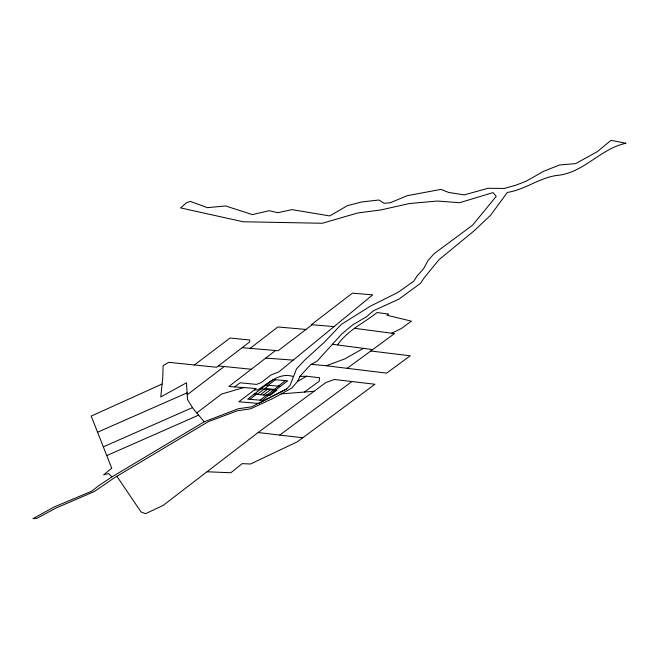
<?xml version="1.0" encoding="UTF-8"?>
<svg xmlns="http://www.w3.org/2000/svg" width="659" height="659" viewBox="0 0 659 659"><rect width="100%" height="100%" fill="white"/><g stroke="black" fill="none" stroke-linecap="round" stroke-linejoin="round"><path stroke-width="0.99" d="M297.637 381.355L299.952 376.305L310.381 364.921L317.218 361.05L341.84 333.899L353.084 324.599L366.379 316.855L373.505 310.702L399.041 299.087L420.722 283.123L423.778 278.345L438.976 259.728L474.126 230.815L490.766 215.056L507.331 192.42C525.824 189.603 540.8 176.62 559.475 175.162C584.747 171.554 601.148 148.432 626.05 143.25L611.017 140.334L597.408 151.603L575.653 163.613L559.507 164.972L543.683 171.274L525.808 181.373L515.643 185.27L504.267 188.449L487.948 188.293L464.266 194.883L448.779 192.469L440.929 189.388L407.163 195.707L390.26 202.733L384.172 203.318L378.966 200.007L361.659 201.975L347.318 205.682L329.797 215.93L291.929 209.636L277.76 212.7L269.193 210.691L252.438 214.62L225.609 205.962L207.428 207.659L190.204 201.399L186.406 202.848L180.55 207.898L243.105 221.753L322.3 223.261L357.615 213.005L381.042 209.9L409.412 203.524L437.337 201.036L459.669 202.7L493.023 192.601L496.235 196.366L472.627 225.139L434.182 253.649L428.053 260.462L423.63 268.674L416.966 276.146L413.77 281.195L398.069 292.332L370.366 306.188L341.304 324.393L324.352 342.26L304.853 359.971L296.542 368.801L290.108 385.342L286.607 388.999L251.483 406.883L238.377 408.72L204.216 421.793L111.948 476.885L98.463 485.856L91.848 491.153L54.17 506.969L32.95 518.666L36.953 518.295L55.718 508.171L94.295 491.548L114.855 477.47L208.335 421.645L237.289 410.804L250.568 408.835L273.09 398.39L291.723 388.11L297.637 381.355L306.575 376.231L319.541 377.747L319.236 381.149L304.458 392.047M337.565 344.954C347.45 330.233 363.784 323.281 376.997 312.539L388.662 314.079L386.932 315.224L411.43 321.147L401.38 328.528L391.677 333.207M116.874 476.268L141.075 511.985L145.598 513.682L163.317 505.288L258.106 432.526L325.925 382.5L334.302 379.485L374.946 384.255L297.316 441.81L250.502 463.985L242.15 463.639L230.848 472.758L206.984 471.77M250.091 348.364L277.851 326.963L305.957 329.442L312.144 324.714M204.216 421.793L193.268 408.778L187.51 399.543L186.489 382.78L160.771 396.94L162.798 377.261L163.102 365.621L168.671 362.326L216.597 367.252L249.613 341.963L249.794 340.019L230.057 338.018L194.364 364.971M275.61 350.514L228.904 386.471L256.269 388.522L238.822 401.776L258.657 403.415L286.607 388.999M249.827 399.321L257.043 393.777L254.86 393.596M275.322 379.741L268.106 385.284L265.923 385.103M257.175 394.453L264.086 389.139M260.363 394.716L267.274 389.403M263.551 394.98L270.462 389.667M260.033 400.17L267.249 394.626L269.432 394.807M278.312 386.133L285.528 380.589M266.738 395.243L273.65 389.939M278.576 386.149L274.432 389.337L264.86 388.546L269.004 385.358L280.495 386.314M187.214 394.782L224.208 366.528M305.957 329.442L278.106 350.728L242.15 347.688M196.769 412.938L221.523 394.082L243.715 387.583M234.604 386.891L240.09 382.772L256.54 384.411L261.236 382.591L270.816 375.062L278.897 371.857L372.739 294.861L352.392 293.156L311.402 324.648L334.014 326.633M279.77 435.064L351.906 381.553M347.178 368.315L394.502 333.578L354.27 328.281M363.455 348.356L344.986 358.817L326.304 365.77L311.435 364.328M162.048 384.049L91.206 416.093L111.733 468.236L103.587 474.834L108.62 473.582L111.948 476.885M103.315 446.843L192.527 407.583M106.758 455.591L198.623 415.145M97.557 432.222L187.098 392.846M281.261 393.884L314.005 391.298M299.903 376.413L306.575 376.231M265.775 358.084L293.206 360.119M254.522 389.848L257.422 390.07C268.444 383.447 279.169 371.833 293.51 376.594M260.898 388.876L276.846 390.202L269.935 395.507L253.979 394.189M218.36 365.934L251.268 369.246M258.106 432.526L302.778 437.765M370.77 350.992L410.219 355.802L386.627 373.126L326.304 365.77M332.433 344.278L372.706 349.575M273.139 379.559L247.644 399.14L262.216 400.351L287.711 380.77L273.139 379.559"/></g></svg>
